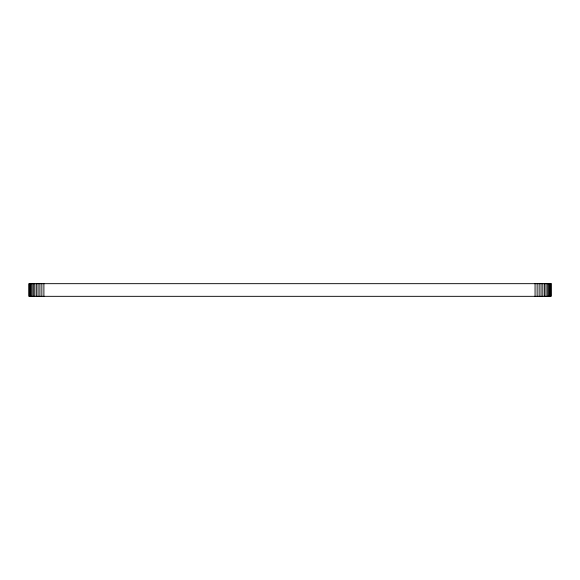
<?xml version="1.0" encoding="UTF-8"?>
<svg xmlns="http://www.w3.org/2000/svg" width="580" height="580" viewBox="0 0 580 580"><rect width="100%" height="100%" fill="white"/><g stroke="black" fill="none" stroke-linecap="round" stroke-linejoin="round"><path stroke-width="0.87" d="M550.862 283.671L550.862 296.329M550.703 283.671L550.703 296.329M550.188 283.671L550.188 296.329M549.441 283.671L549.441 296.329M548.484 283.671L548.484 296.329M547.324 283.671L547.324 296.329M545.983 283.671L545.983 296.329M544.475 283.671L544.475 296.329M542.822 283.671L542.822 296.329M541.038 283.671L541.038 296.329M539.139 283.671L539.139 296.329M537.138 283.671L537.138 296.329M535.064 283.671L535.064 296.329M43.892 283.671L43.892 296.329M41.854 283.671L41.854 296.329M39.904 283.671L39.904 296.329M38.055 283.671L38.055 296.329M36.337 283.671L36.337 296.329M34.756 283.671L34.756 296.329M33.328 283.671L33.328 296.329M32.074 283.671L32.074 296.329M31.015 283.671L31.015 296.329M30.16 283.671L30.16 296.329M29.529 283.671L29.529 296.329M29.138 283.671L29.138 296.329M551 283.671L29 283.671L29 296.329L551 296.329L550.964 283.671"/></g></svg>
